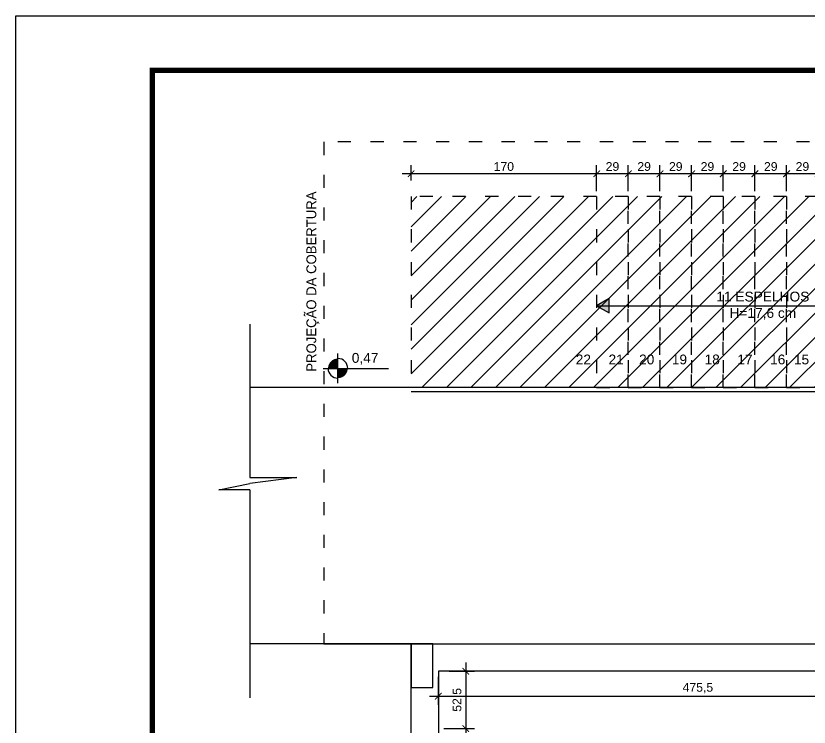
# Model space of a CAD drawing. Header units: millimetres. Extents: x 175 to 8625, y 306 to 3276.
# Drawn here: x 175 to 902, y 2624 to 3276 of the extents above; entities that cross this region are included whole.
import ezdxf
from ezdxf.enums import TextEntityAlignment as Align

# ---------------------------------------------------------------- set-up
doc = ezdxf.new("R2010")
doc.units = ezdxf.units.MM
doc.linetypes.add('ACAD_ISO03W100', pattern=[30, 12, -18])
for name, color, linetype in [('construir', 10, 'Continuous'), ('COTA', 8, 'Continuous'), ('Estrutura', 49, 'Continuous'), ('LEGENDA', 7, 'Continuous'), ('PAREDE', 5, 'Continuous'), ('PISO', 3, 'Continuous'), ('PISO02', 8, 'Continuous'), ('Projeções', 6, 'ACAD_ISO03W100'), ('Texto', 7, 'Continuous'), ('VISTA 02', 1, 'Continuous')]:
    doc.layers.add(name, color=color, linetype=linetype)
doc.styles.add('ARIAL', font='Arial.ttf')
doc.dimstyles.new('COTA 50', dxfattribs={"dimscale": 0.5, "dimtxt": 16, "dimasz": 12, "dimexe": 16, "dimexo": 10, "dimgap": 5, "dimtad": 1, "dimrnd": 0.5, "dimtxsty": 'ARIAL', "dimblk": 'ARCHTICK', "dimcen": 2.5, "dimdle": 16, "dimclrd": 8, "dimclre": 8, "dimclrt": 7, "dimadec": 0, "dimazin": 0, "dimtfac": 1, "dimtmove": 1, "dimatfit": 3, "dimfxl": 1, "dimarcsym": 0})

# ---------------------------------------------------------------- blocks, each defined once
blk = doc.blocks.new('A1 sem aba')
at = {"layer": 'LEGENDA'}
blk.add_lwpolyline([(-169, 59.4), (0, 59.4), (0, 0), (-169, 0), (-169, 59.4)], close=True, dxfattribs=at)
at = {"layer": 'LEGENDA', "const_width": 0.1}
blk.add_lwpolyline([(-1, 58.4), (-1, 1), (-166.5, 1), (-166.5, 58.4)], close=True, dxfattribs=at)
blk = doc.blocks.new('_ArchTick')
at = {"layer": 'Texto', "color": 0, "const_width": 0.15}
blk.add_lwpolyline([(-0.5, -0.5), (0.5, 0.5)], dxfattribs=at)
blk = doc.blocks.new('*D79')
at = {"layer": 'COTA', "color": 8, "lineweight": -2, "transparency": 16777216}
for p, q in [((562.13, 2670.6), (562.13, 2644.78)), ((1037.63, 2670.6), (1037.63, 2644.78)), ((554.13, 2652.78), (1045.63, 2652.78))]:
    blk.add_line(p, q, dxfattribs=at)
at = {"layer": 'Defpoints', "color": 0, "lineweight": -3, "transparency": 16777216}
for p in [(562.13, 2675.6), (1037.63, 2675.6), (1037.63, 2652.78)]:
    blk.add_point(p, dxfattribs=at)
at = {"layer": 'COTA', "color": 8, "lineweight": -2, "transparency": 16777216, "xscale": 6, "yscale": 6, "zscale": 6, "rotation": 180}
blk.add_blockref('_ArchTick', (562.13, 2652.78), dxfattribs=at)
at = {"layer": 'COTA', "color": 8, "lineweight": -2, "transparency": 16777216, "xscale": 6, "yscale": 6, "zscale": 6}
blk.add_blockref('_ArchTick', (1037.63, 2652.78), dxfattribs=at)
at = {"layer": 'COTA', "color": 7, "lineweight": -2, "transparency": 16777216, "insert": (799.88, 2660.07), "char_height": 8, "attachment_point": 5, "style": 'ARIAL'}
blk.add_mtext('475,5', dxfattribs=at)
blk = doc.blocks.new('*D135')
at = {"layer": 'COTA', "color": 8, "lineweight": -2, "transparency": 16777216}
for p, q in [((587.23, 2683.6), (587.23, 2615.1)), ((572.13, 2675.6), (595.23, 2675.6)), ((572.13, 2623.1), (595.23, 2623.1))]:
    blk.add_line(p, q, dxfattribs=at)
at = {"layer": 'Defpoints', "color": 0, "lineweight": -3, "transparency": 16777216}
for p in [(567.13, 2675.6), (567.13, 2623.1), (587.23, 2623.1)]:
    blk.add_point(p, dxfattribs=at)
at = {"layer": 'COTA', "color": 8, "lineweight": -2, "transparency": 16777216, "xscale": 6, "yscale": 6, "zscale": 6}
for p, rotation in [((587.23, 2675.6), 90), ((587.23, 2623.1), 270)]:
    blk.add_blockref('_ArchTick', p, dxfattribs=dict(at, rotation=rotation))
at = {"layer": 'COTA', "color": 7, "lineweight": -2, "transparency": 16777216, "insert": (579.93, 2649.35), "char_height": 8, "attachment_point": 5, "rotation": 90, "style": 'ARIAL'}
blk.add_mtext('52,5', dxfattribs=at)
blk = doc.blocks.new('*D136')
at = {"layer": 'COTA', "color": 8, "lineweight": -2, "transparency": 16777216}
for p, q in [((587.23, 2631.1), (587.23, 2135.1)), ((567.13, 2623.1), (595.23, 2623.1)), ((567.13, 2143.1), (595.23, 2143.1))]:
    blk.add_line(p, q, dxfattribs=at)
at = {"layer": 'Defpoints', "color": 0, "lineweight": -3, "transparency": 16777216}
for p in [(562.13, 2623.1), (562.13, 2143.1), (587.23, 2143.1)]:
    blk.add_point(p, dxfattribs=at)
at = {"layer": 'COTA', "color": 8, "lineweight": -2, "transparency": 16777216, "xscale": 6, "yscale": 6, "zscale": 6}
for p, rotation in [((587.23, 2623.1), 90), ((587.23, 2143.1), 270)]:
    blk.add_blockref('_ArchTick', p, dxfattribs=dict(at, rotation=rotation))
at = {"layer": 'COTA', "color": 7, "lineweight": -2, "transparency": 16777216, "insert": (580.65, 2383.1), "char_height": 8, "attachment_point": 5, "rotation": 90, "style": 'ARIAL'}
blk.add_mtext('480', dxfattribs=at)
blk = doc.blocks.new('A$C1DFB60F3')
at = {"layer": 'Texto', "color": 0, "linetype": 'ByBlock'}
for p, q in [((0, -13.5), (0, 13.5)), ((-13.5, 0), (46.5, 0))]:
    blk.add_line(p, q, dxfattribs=at)
at = {"layer": 'Texto', "color": 0, "linetype": 'ByBlock', "const_width": 9}
for points in [[(-4.5, 0, -0.414214), (0, 4.5, -0.618034)], [(0, -4.5, 0.414214), (4.5, 0, 0.618034)]]:
    blk.add_lwpolyline(points, format="xyb", dxfattribs=at)
at = {"layer": 'Texto', "color": 0, "linetype": 'ByBlock'}
for start, end in [(0, 90), (180, 270)]:
    blk.add_arc((0, 0), 9, start, end, dxfattribs=at)
at = {"layer": 'Texto', "color": 0, "linetype": 'ByBlock', "style": 'ARIAL'}
blk.add_attdef('0,00', (12.7, 5.1), '', height=9, dxfattribs=at)
blk = doc.blocks.new('*D603')
at = {"layer": 'COTA', "color": 8, "lineweight": -2, "transparency": 16777216}
for p, q in [((707.13, 3115.6), (707.13, 3139.51)), ((736.13, 3115.6), (736.13, 3139.51)), ((744.13, 3131.51), (699.13, 3131.51))]:
    blk.add_line(p, q, dxfattribs=at)
at = {"layer": 'Defpoints', "color": 0, "lineweight": -3, "transparency": 16777216}
for p in [(707.13, 3131.51), (707.13, 3110.6), (736.13, 3110.6)]:
    blk.add_point(p, dxfattribs=at)
at = {"layer": 'COTA', "color": 8, "lineweight": -2, "transparency": 16777216, "xscale": 6, "yscale": 6, "zscale": 6, "rotation": 180}
blk.add_blockref('_ArchTick', (707.13, 3131.51), dxfattribs=at)
at = {"layer": 'COTA', "color": 8, "lineweight": -2, "transparency": 16777216, "xscale": 6, "yscale": 6, "zscale": 6}
blk.add_blockref('_ArchTick', (736.13, 3131.51), dxfattribs=at)
at = {"layer": 'COTA', "color": 7, "lineweight": -2, "transparency": 16777216, "insert": (721.63, 3138.09), "char_height": 8, "attachment_point": 5, "style": 'ARIAL'}
blk.add_mtext('29', dxfattribs=at)
blk = doc.blocks.new('*D604')
at = {"layer": 'COTA', "color": 8, "lineweight": -2, "transparency": 16777216}
for p, q in [((736.13, 3115.6), (736.13, 3139.51)), ((765.13, 3115.6), (765.13, 3139.51)), ((773.13, 3131.51), (728.13, 3131.51))]:
    blk.add_line(p, q, dxfattribs=at)
at = {"layer": 'Defpoints', "color": 0, "lineweight": -3, "transparency": 16777216}
for p in [(736.13, 3131.51), (736.13, 3110.6), (765.13, 3110.6)]:
    blk.add_point(p, dxfattribs=at)
at = {"layer": 'COTA', "color": 8, "lineweight": -2, "transparency": 16777216, "xscale": 6, "yscale": 6, "zscale": 6, "rotation": 180}
blk.add_blockref('_ArchTick', (736.13, 3131.51), dxfattribs=at)
at = {"layer": 'COTA', "color": 8, "lineweight": -2, "transparency": 16777216, "xscale": 6, "yscale": 6, "zscale": 6}
blk.add_blockref('_ArchTick', (765.13, 3131.51), dxfattribs=at)
at = {"layer": 'COTA', "color": 7, "lineweight": -2, "transparency": 16777216, "insert": (750.63, 3138.09), "char_height": 8, "attachment_point": 5, "style": 'ARIAL'}
blk.add_mtext('29', dxfattribs=at)
blk = doc.blocks.new('*D605')
at = {"layer": 'COTA', "color": 8, "lineweight": -2, "transparency": 16777216}
for p, q in [((765.13, 3115.6), (765.13, 3139.51)), ((794.13, 3115.6), (794.13, 3139.51)), ((802.13, 3131.51), (757.13, 3131.51))]:
    blk.add_line(p, q, dxfattribs=at)
at = {"layer": 'Defpoints', "color": 0, "lineweight": -3, "transparency": 16777216}
for p in [(765.13, 3131.51), (765.13, 3110.6), (794.13, 3110.6)]:
    blk.add_point(p, dxfattribs=at)
at = {"layer": 'COTA', "color": 8, "lineweight": -2, "transparency": 16777216, "xscale": 6, "yscale": 6, "zscale": 6, "rotation": 180}
blk.add_blockref('_ArchTick', (765.13, 3131.51), dxfattribs=at)
at = {"layer": 'COTA', "color": 8, "lineweight": -2, "transparency": 16777216, "xscale": 6, "yscale": 6, "zscale": 6}
blk.add_blockref('_ArchTick', (794.13, 3131.51), dxfattribs=at)
at = {"layer": 'COTA', "color": 7, "lineweight": -2, "transparency": 16777216, "insert": (779.63, 3138.09), "char_height": 8, "attachment_point": 5, "style": 'ARIAL'}
blk.add_mtext('29', dxfattribs=at)
blk = doc.blocks.new('*D606')
at = {"layer": 'COTA', "color": 8, "lineweight": -2, "transparency": 16777216}
for p, q in [((794.13, 3115.6), (794.13, 3139.51)), ((823.13, 3115.6), (823.13, 3139.51)), ((831.13, 3131.51), (786.13, 3131.51))]:
    blk.add_line(p, q, dxfattribs=at)
at = {"layer": 'Defpoints', "color": 0, "lineweight": -3, "transparency": 16777216}
for p in [(794.13, 3131.51), (794.13, 3110.6), (823.13, 3110.6)]:
    blk.add_point(p, dxfattribs=at)
at = {"layer": 'COTA', "color": 8, "lineweight": -2, "transparency": 16777216, "xscale": 6, "yscale": 6, "zscale": 6, "rotation": 180}
blk.add_blockref('_ArchTick', (794.13, 3131.51), dxfattribs=at)
at = {"layer": 'COTA', "color": 8, "lineweight": -2, "transparency": 16777216, "xscale": 6, "yscale": 6, "zscale": 6}
blk.add_blockref('_ArchTick', (823.13, 3131.51), dxfattribs=at)
at = {"layer": 'COTA', "color": 7, "lineweight": -2, "transparency": 16777216, "insert": (808.63, 3138.09), "char_height": 8, "attachment_point": 5, "style": 'ARIAL'}
blk.add_mtext('29', dxfattribs=at)
blk = doc.blocks.new('*D607')
at = {"layer": 'COTA', "color": 8, "lineweight": -2, "transparency": 16777216}
for p, q in [((823.13, 3115.6), (823.13, 3139.51)), ((852.13, 3115.6), (852.13, 3139.51)), ((860.13, 3131.51), (815.13, 3131.51))]:
    blk.add_line(p, q, dxfattribs=at)
at = {"layer": 'Defpoints', "color": 0, "lineweight": -3, "transparency": 16777216}
for p in [(823.13, 3131.51), (823.13, 3110.6), (852.13, 3110.6)]:
    blk.add_point(p, dxfattribs=at)
at = {"layer": 'COTA', "color": 8, "lineweight": -2, "transparency": 16777216, "xscale": 6, "yscale": 6, "zscale": 6, "rotation": 180}
blk.add_blockref('_ArchTick', (823.13, 3131.51), dxfattribs=at)
at = {"layer": 'COTA', "color": 8, "lineweight": -2, "transparency": 16777216, "xscale": 6, "yscale": 6, "zscale": 6}
blk.add_blockref('_ArchTick', (852.13, 3131.51), dxfattribs=at)
at = {"layer": 'COTA', "color": 7, "lineweight": -2, "transparency": 16777216, "insert": (837.63, 3138.09), "char_height": 8, "attachment_point": 5, "style": 'ARIAL'}
blk.add_mtext('29', dxfattribs=at)
blk = doc.blocks.new('*D608')
at = {"layer": 'COTA', "color": 8, "lineweight": -2, "transparency": 16777216}
for p, q in [((852.13, 3115.6), (852.13, 3139.51)), ((881.13, 3115.6), (881.13, 3139.51)), ((889.13, 3131.51), (844.13, 3131.51))]:
    blk.add_line(p, q, dxfattribs=at)
at = {"layer": 'Defpoints', "color": 0, "lineweight": -3, "transparency": 16777216}
for p in [(852.13, 3131.51), (852.13, 3110.6), (881.13, 3110.6)]:
    blk.add_point(p, dxfattribs=at)
at = {"layer": 'COTA', "color": 8, "lineweight": -2, "transparency": 16777216, "xscale": 6, "yscale": 6, "zscale": 6, "rotation": 180}
blk.add_blockref('_ArchTick', (852.13, 3131.51), dxfattribs=at)
at = {"layer": 'COTA', "color": 8, "lineweight": -2, "transparency": 16777216, "xscale": 6, "yscale": 6, "zscale": 6}
blk.add_blockref('_ArchTick', (881.13, 3131.51), dxfattribs=at)
at = {"layer": 'COTA', "color": 7, "lineweight": -2, "transparency": 16777216, "insert": (866.63, 3138.09), "char_height": 8, "attachment_point": 5, "style": 'ARIAL'}
blk.add_mtext('29', dxfattribs=at)
blk = doc.blocks.new('*D609')
at = {"layer": 'COTA', "color": 8, "lineweight": -2, "transparency": 16777216}
for p, q in [((881.13, 3115.6), (881.13, 3139.51)), ((910.13, 3115.6), (910.13, 3139.51)), ((918.13, 3131.51), (873.13, 3131.51))]:
    blk.add_line(p, q, dxfattribs=at)
at = {"layer": 'Defpoints', "color": 0, "lineweight": -3, "transparency": 16777216}
for p in [(881.13, 3131.51), (881.13, 3110.6), (910.13, 3110.6)]:
    blk.add_point(p, dxfattribs=at)
at = {"layer": 'COTA', "color": 8, "lineweight": -2, "transparency": 16777216, "xscale": 6, "yscale": 6, "zscale": 6, "rotation": 180}
blk.add_blockref('_ArchTick', (881.13, 3131.51), dxfattribs=at)
at = {"layer": 'COTA', "color": 8, "lineweight": -2, "transparency": 16777216, "xscale": 6, "yscale": 6, "zscale": 6}
blk.add_blockref('_ArchTick', (910.13, 3131.51), dxfattribs=at)
at = {"layer": 'COTA', "color": 7, "lineweight": -2, "transparency": 16777216, "insert": (895.63, 3138.09), "char_height": 8, "attachment_point": 5, "style": 'ARIAL'}
blk.add_mtext('29', dxfattribs=at)
blk = doc.blocks.new('*D624')
at = {"layer": 'COTA', "color": 8, "lineweight": -2, "transparency": 16777216}
for p, q in [((537.13, 3125.19), (537.13, 3139.51)), ((707.13, 3115.6), (707.13, 3139.51)), ((715.13, 3131.51), (529.13, 3131.51))]:
    blk.add_line(p, q, dxfattribs=at)
at = {"layer": 'Defpoints', "color": 0, "lineweight": -3, "transparency": 16777216}
for p in [(537.13, 3131.51), (537.13, 3120.19), (707.13, 3110.6)]:
    blk.add_point(p, dxfattribs=at)
at = {"layer": 'COTA', "color": 8, "lineweight": -2, "transparency": 16777216, "xscale": 6, "yscale": 6, "zscale": 6, "rotation": 180}
blk.add_blockref('_ArchTick', (537.13, 3131.51), dxfattribs=at)
at = {"layer": 'COTA', "color": 8, "lineweight": -2, "transparency": 16777216, "xscale": 6, "yscale": 6, "zscale": 6}
blk.add_blockref('_ArchTick', (707.13, 3131.51), dxfattribs=at)
at = {"layer": 'COTA', "color": 7, "lineweight": -2, "transparency": 16777216, "insert": (622.13, 3138.09), "char_height": 8, "attachment_point": 5, "style": 'ARIAL'}
blk.add_mtext('170', dxfattribs=at)

msp = doc.modelspace()

# ---------------------------------------------------------------- hatches: boundary and pattern name
at = {"layer": 'construir'}
h = msp.add_hatch(dxfattribs=at)
h.set_pattern_fill('ANSI31', color=256, scale=5, style=0)
h.set_pattern_definition([(45, (-3975.442, -8030.208), (-11.22532, 11.22532), [])])
h.paths.add_polyline_path([(1662.133, 2935.603), (1662.133, 3110.603), (537.133, 3110.603), (537.133, 2935.603), (1182.133, 2935.603), (1182.133, 2935.603)])
h.paths.add_polyline_path([(5569.633, 3165.603), (4284.633, 3165.603), (4284.633, 2935.603), (5569.633, 2935.603)])
at = {"layer": 'PISO02'}
msp.add_hatch(color=256, dxfattribs=at).paths.add_polyline_path([(707.133, 3010.603), (718.6, 3003.983), (718.6, 3017.224)])

# ---------------------------------------------------------------- linework, layer by layer
for p, q in [((389.344, 2993.686), (389.344, 2853.268)), ((389.344, 2853.268), (432.52, 2853.268)), ((432.52, 2853.268), (389.344, 2847.517)), ((361.168, 2841.766), (389.344, 2847.517)), ((389.344, 2841.766), (361.168, 2841.766)), ((389.344, 2841.766), (389.344, 2651.348))]:
    msp.add_line(p, q)
at = {"layer": 'Estrutura', "linetype": 'Continuous'}
msp.add_lwpolyline([(537.133, 2660.603), (557.133, 2660.603), (557.133, 2700.603), (537.133, 2700.603), (537.133, 2660.603)], dxfattribs=at)
at = {"layer": 'PAREDE', "linetype": 'Continuous'}
for p, q in [((537.133, 2055.603), (537.133, 2700.603)), ((537.133, 2700.603), (1099.633, 2700.603)), ((1037.133, 2675.603), (562.133, 2675.603)), ((562.133, 2675.603), (562.133, 2055.603))]:
    msp.add_line(p, q, dxfattribs=at)
at = {"layer": 'PISO'}
for p, q in [((537.133, 2700.603), (389.344, 2700.603)), ((457.133, 2700.603), (537.133, 2700.603))]:
    msp.add_line(p, q, dxfattribs=at)
msp.add_lwpolyline([(1452.133, 2935.603), (389.344, 2935.603), (389.344, 2935.603)], dxfattribs=at)
at = {"layer": 'PISO02'}
msp.add_lwpolyline([(707.133, 3010.603), (718.6, 3003.983), (718.6, 3017.224)], close=True, dxfattribs=at)
msp.add_lwpolyline([(707.133, 3010.603), (997.133, 3010.603)], dxfattribs=at)
at = {"layer": 'Projeções'}
msp.add_lwpolyline([(6960.133, 2690.603), (6960.133, 2935.603), (6960.133, 3035.603), (5619.633, 3035.603), (5619.633, 3215.603), (4234.633, 3215.603), (4234.633, 3035.603), (1712.133, 3035.603, 0), (1712.133, 3035.603), (1712.133, 3160.603, 0), (1712.133, 3160.603), (457.133, 3160.603), (457.133, 2700.603)], format="xyb", dxfattribs=at)
for points in [[(707.133, 3110.603), (537.133, 3110.603), (537.133, 2935.603)], [(557.133, 2700.603), (537.133, 2700.603)]]:
    msp.add_lwpolyline(points, dxfattribs=at)
for points in [[(707.133, 2935.603), (736.133, 2935.603), (736.133, 3110.603), (707.133, 3110.603)], [(736.133, 2935.603), (765.133, 2935.603), (765.133, 3110.603), (736.133, 3110.603)], [(765.133, 2935.603), (794.133, 2935.603), (794.133, 3110.603), (765.133, 3110.603)], [(794.133, 2935.603), (823.133, 2935.603), (823.133, 3110.603), (794.133, 3110.603)], [(823.133, 2935.603), (852.133, 2935.603), (852.133, 3110.603), (823.133, 3110.603)], [(852.133, 2935.603), (881.133, 2935.603), (881.133, 3110.603), (852.133, 3110.603)], [(881.133, 2935.603), (910.133, 2935.603), (910.133, 3110.603), (881.133, 3110.603)]]:
    msp.add_lwpolyline(points, close=True, dxfattribs=at)
at = {"layer": 'VISTA 02'}
msp.add_lwpolyline([(1033.633, 2931.603), (537.133, 2931.603)], dxfattribs=at)

# ---------------------------------------------------------------- block references
at = {"layer": 'LEGENDA', "xscale": 49.99999999947613, "yscale": 49.99999999947613, "zscale": 49.99999999947613}
msp.add_blockref('A1 sem aba', (8625.17, 306.203), dxfattribs=at)
at = {"layer": 'LEGENDA'}
msp.add_blockref('A$C1DFB60F3', (470.13, 2953.16), dxfattribs=at).add_auto_attribs({'0,00': '0,47'})

# ---------------------------------------------------------------- texts
at = {"layer": 'PISO02', "insert": (859.356, 3010.603), "char_height": 9, "width": 326.45389, "attachment_point": 5, "style": 'ARIAL'}
msp.add_mtext('11 ESPELHOS\\PH=17,6 cm', dxfattribs=at)
at = {"layer": 'Texto', "style": 'ARIAL'}
for s, p in [('22', (694.981, 2961.303)), ('21', (724.981, 2961.303)), ('20', (752.981, 2961.303)), ('19', (782.981, 2961.303)), ('18', (812.981, 2961.303)), ('17', (842.981, 2961.303)), ('16', (872.981, 2961.303)), ('15', (894.792, 2961.303))]:
    msp.add_text(s, height=9, dxfattribs=at).set_placement(p, align=Align.MIDDLE_CENTER)
at = {"layer": 'Texto', "insert": (441.301, 2950.089), "char_height": 9, "width": 293.00013, "attachment_point": 1, "rotation": 90}
msp.add_mtext('PROJEÇÃO DA COBERTURA', dxfattribs=at)

# ---------------------------------------------------------------- dimensions: what is measured, and where the dimension line sits
at = {"layer": 'COTA'}
for base, p1, p2, angle, picture, middle in [((537.133, 3131.51), (707.133, 3110.603), (537.133, 3120.189), 180, '*D624', (622.133, 3138.095)), ((707.133, 3131.51), (736.133, 3110.603), (707.133, 3110.603), 180, '*D603', (721.633, 3138.095)), ((736.133, 3131.51), (765.133, 3110.603), (736.133, 3110.603), 180, '*D604', (750.633, 3138.095)), ((765.133, 3131.51), (794.133, 3110.603), (765.133, 3110.603), 180, '*D605', (779.633, 3138.095)), ((794.133, 3131.51), (823.133, 3110.603), (794.133, 3110.603), 180, '*D606', (808.633, 3138.095)), ((823.133, 3131.51), (852.133, 3110.603), (823.133, 3110.603), 180, '*D607', (837.633, 3138.095)), ((852.133, 3131.51), (881.133, 3110.603), (852.133, 3110.603), 180, '*D608', (866.633, 3138.095)), ((881.133, 3131.51), (910.133, 3110.603), (881.133, 3110.603), 180, '*D609', (895.633, 3138.095)), ((587.233, 2623.103), (567.133, 2675.603), (567.133, 2623.103), 90, '*D135', (579.925, 2649.353)), ((587.233, 2143.103), (562.133, 2623.103), (562.133, 2143.103), 90, '*D136', (580.648, 2383.103))]:
    dim = msp.add_linear_dim(base=base, p1=p1, p2=p2, angle=angle, dimstyle='COTA 50', dxfattribs=at)
    dim.commit()
    dim.dimension.update_dxf_attribs({"geometry": picture, "text_midpoint": middle})
dim = msp.add_linear_dim(base=(1037.633, 2652.783), p1=(562.133, 2675.603), p2=(1037.633, 2675.603), dimstyle='COTA 50', dxfattribs=at)
dim.commit()
dim.dimension.update_dxf_attribs({"geometry": '*D79', "text_midpoint": (799.883, 2660.074)})

doc.saveas('drawing.dxf')
